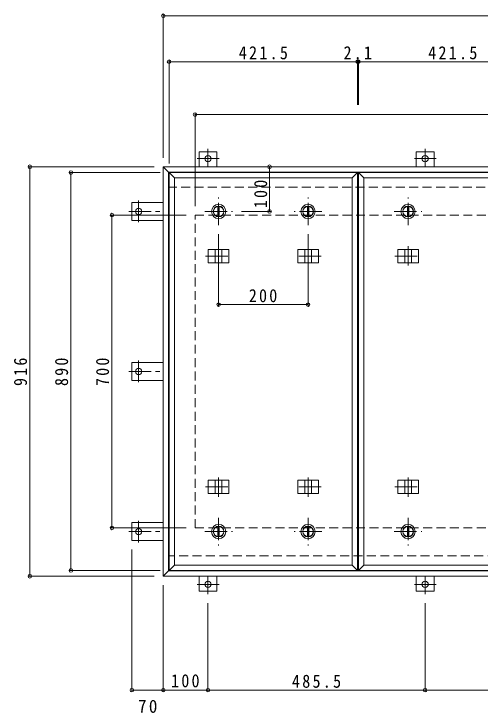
# Model space of a CAD drawing. Units: millimetres at full size, sheet at 1:10. Extents: x -2682 to 2797, y -1962 to 1822.
# Drawn here: x -2682 to -1640, y -230 to 1333 of the extents above; entities that cross this region are included whole.
import ezdxf

# ---------------------------------------------------------------- set-up
doc = ezdxf.new("R2010")
doc.units = ezdxf.units.MM
doc.header["$LTSCALE"] = 10
doc.header["$PDMODE"] = 32
doc.header["$PDSIZE"] = 8
doc.linetypes.add('CHAIN1', pattern=[8, 5, -1, 1, -1])
doc.linetypes.add('DASHED2', pattern=[3, 2, -1])
for name, color, linetype, lineweight in [('0-1_躯体', 2, 'Continuous', 9), ('0-2_仕上', 3, 'Continuous', 9), ('0-3_建具', 4, 'Continuous', 9), ('0-C', 2, 'Continuous', 9), ('0-E', 3, 'Continuous', 9), ('0-F', 7, 'Continuous', 9)]:
    doc.layers.add(name, color=color, linetype=linetype, lineweight=lineweight)
doc.styles.add('ＭＳ ゴシック', font='')
doc.styles.get('ＭＳ ゴシック').set_extended_font_data('MS Gothic')

msp = doc.modelspace()

# ---------------------------------------------------------------- linework, layer by layer
at = {"layer": '0-1_躯体', "linetype": 'DASHED2'}
for p, q in [((-217.83, 945.44), (-2335.83, 945.44)), ((-2276.83, 883.44), (-276.83, 883.44)), ((-2276.83, 183.44), (-2276.83, 883.44)), ((-2276.83, 183.44), (-276.83, 183.44)), ((-642.45, 121.44), (-2335.83, 121.44))]:
    msp.add_line(p, q, dxfattribs=at)
at = {"layer": '0-1_躯体', "linetype": 'CHAIN1'}
for p, q in [((-2024.08, 860.44), (-2024.08, 922.44)), ((-1993.08, 891.44), (-2055.08, 891.44))]:
    msp.add_line(p, q, dxfattribs=at)
at = {"layer": '0-1_躯体'}
for p, q in [((-2025.58, 902.84), (-2025.58, 880.04)), ((-2022.58, 902.84), (-2022.58, 880.04))]:
    msp.add_line(p, q, dxfattribs=at)
for radius in [16, 12, 11.5]:
    msp.add_circle((-2024.08, 891.44), radius, dxfattribs=at)
at = {"layer": '0-2_仕上'}
for p, q in [((-2334.83, 978.44), (-2322.83, 966.44)), ((-2334.83, 978.44), (-1913.33, 978.44)), ((-2334.83, 88.44), (-2334.83, 978.44)), ((-1925.33, 966.44), (-1913.33, 978.44)), ((-1913.33, 978.44), (-1913.33, 88.44)), ((-1911.2, 978.44), (-1489.7, 978.44)), ((-1911.2, 978.44), (-1899.2, 966.44)), ((-1911.2, 88.44), (-1911.2, 978.44)), ((-2322.83, 966.44), (-1925.33, 966.44)), ((-2322.83, 100.44), (-2322.83, 966.44)), ((-1925.33, 966.44), (-1925.33, 100.44)), ((-1899.2, 100.44), (-1899.2, 966.44)), ((-2334.83, 88.44), (-2322.83, 100.44)), ((-1911.2, 88.44), (-1899.2, 100.44)), ((-1501.7, 100.44), (-1899.2, 100.44)), ((-1913.33, 88.44), (-2334.83, 88.44)), ((-1489.7, 88.44), (-1911.2, 88.44))]:
    msp.add_line(p, q, dxfattribs=at)
for points in [[(-1899.2, 966.44), (-1501.7, 966.44), (-1489.7, 978.44)], [(-1913.33, 88.44), (-1925.33, 100.44), (-2322.83, 100.44)]]:
    msp.add_lwpolyline(points, dxfattribs=at)
at = {"layer": '0-3_建具', "color": 2}
for p, q in [((-2347.83, 991.44), (-2335.83, 979.44)), ((-205.83, 991.44), (-2347.83, 991.44)), ((-2347.83, 75.44), (-2347.83, 991.44)), ((-217.83, 979.44), (-2335.83, 979.44)), ((-2335.83, 87.44), (-2335.83, 979.44)), ((-2347.83, 75.44), (-2335.83, 87.44)), ((-217.83, 87.44), (-2335.83, 87.44)), ((-205.83, 75.44), (-2347.83, 75.44))]:
    msp.add_line(p, q, dxfattribs=at)
at = {"layer": '0-3_建具', "linetype": 'CHAIN1'}
for p, q in [((-2224.08, 813.56), (-2224.08, 770.32)), ((-2024.08, 813.56), (-2024.08, 770.32)), ((-1800.45, 813.56), (-1800.45, 770.32)), ((-2253.49, 791.44), (-2194.67, 791.44)), ((-1994.67, 791.44), (-2053.49, 791.44)), ((-1829.86, 791.44), (-1771.04, 791.44)), ((-2224.08, 253.32), (-2224.08, 296.56)), ((-2024.08, 253.32), (-2024.08, 296.56)), ((-1800.45, 253.32), (-1800.45, 296.56)), ((-2253.49, 275.44), (-2194.67, 275.44)), ((-1994.67, 275.44), (-2053.49, 275.44)), ((-1829.86, 275.44), (-1771.04, 275.44))]:
    msp.add_line(p, q, dxfattribs=at)
at = {"layer": '0-3_建具'}
for p, q in [((-2247.17, 806.44), (-2247.17, 776.44)), ((-2247.17, 806.44), (-2200.99, 806.44)), ((-2231.58, 806.44), (-2231.58, 776.44)), ((-2216.58, 806.44), (-2216.58, 776.44)), ((-2200.99, 806.44), (-2200.99, 776.44)), ((-2000.99, 806.44), (-2047.17, 806.44)), ((-2047.17, 806.44), (-2047.17, 776.44)), ((-2031.58, 806.44), (-2031.58, 776.44)), ((-2016.58, 806.44), (-2016.58, 776.44)), ((-2000.99, 806.44), (-2000.99, 776.44)), ((-1823.54, 806.44), (-1777.36, 806.44)), ((-1823.54, 806.44), (-1823.54, 776.44)), ((-1807.95, 806.44), (-1807.95, 776.44)), ((-1792.95, 806.44), (-1792.95, 776.44)), ((-1777.36, 806.44), (-1777.36, 776.44)), ((-2247.17, 776.44), (-2200.99, 776.44)), ((-2000.99, 776.44), (-2047.17, 776.44)), ((-1823.54, 776.44), (-1777.36, 776.44)), ((-2247.17, 260.44), (-2247.17, 290.44)), ((-2247.17, 290.44), (-2200.99, 290.44)), ((-2231.58, 260.44), (-2231.58, 290.44)), ((-2216.58, 260.44), (-2216.58, 290.44)), ((-2200.99, 260.44), (-2200.99, 290.44)), ((-2000.99, 290.44), (-2047.17, 290.44)), ((-2047.17, 260.44), (-2047.17, 290.44)), ((-2031.58, 260.44), (-2031.58, 290.44)), ((-2016.58, 260.44), (-2016.58, 290.44)), ((-2000.99, 260.44), (-2000.99, 290.44)), ((-1823.54, 290.44), (-1777.36, 290.44)), ((-1823.54, 260.44), (-1823.54, 290.44)), ((-1807.95, 260.44), (-1807.95, 290.44)), ((-1792.95, 260.44), (-1792.95, 290.44)), ((-1777.36, 260.44), (-1777.36, 290.44)), ((-2247.17, 260.44), (-2200.99, 260.44)), ((-2000.99, 260.44), (-2047.17, 260.44)), ((-1823.54, 260.44), (-1777.36, 260.44))]:
    msp.add_line(p, q, dxfattribs=at)
at = {"layer": '0-C', "linetype": 'CHAIN1'}
for p, q in [((-2224.08, 860.44), (-2224.08, 922.44)), ((-1800.45, 860.44), (-1800.45, 922.44)), ((-2255.08, 891.44), (-2193.08, 891.44)), ((-1831.45, 891.44), (-1769.45, 891.44)), ((-2224.08, 206.44), (-2224.08, 144.44)), ((-2024.08, 206.44), (-2024.08, 144.44)), ((-1800.45, 206.44), (-1800.45, 144.44)), ((-2255.08, 175.44), (-2193.08, 175.44)), ((-1993.08, 175.44), (-2055.08, 175.44)), ((-1831.45, 175.44), (-1769.45, 175.44))]:
    msp.add_line(p, q, dxfattribs=at)
at = {"layer": '0-C'}
for p, q in [((-2225.58, 902.84), (-2225.58, 880.04)), ((-2222.58, 902.84), (-2222.58, 880.04)), ((-1801.95, 902.84), (-1801.95, 880.04)), ((-1798.95, 902.84), (-1798.95, 880.04)), ((-2225.58, 164.04), (-2225.58, 186.84)), ((-2222.58, 164.04), (-2222.58, 186.84)), ((-2025.58, 164.04), (-2025.58, 186.84)), ((-2022.58, 164.04), (-2022.58, 186.84)), ((-1801.95, 164.04), (-1801.95, 186.84)), ((-1798.95, 164.04), (-1798.95, 186.84))]:
    msp.add_line(p, q, dxfattribs=at)
for centre, radius in [((-2224.08, 891.44), 16), ((-1800.45, 891.44), 16), ((-2224.08, 891.44), 12), ((-2224.08, 891.44), 11.5), ((-1800.45, 891.44), 12), ((-1800.45, 891.44), 11.5), ((-2224.08, 175.44), 16), ((-2024.08, 175.44), 16), ((-1800.45, 175.44), 16), ((-2224.08, 175.44), 12), ((-2224.08, 175.44), 11.5), ((-2024.08, 175.44), 12), ((-2024.08, 175.44), 11.5), ((-1800.45, 175.44), 12), ((-1800.45, 175.44), 11.5)]:
    msp.add_circle(centre, radius, dxfattribs=at)
at = {"layer": '0-E'}
for p, q in [((-2227.83, 1024.64), (-2267.83, 1024.64)), ((-2267.83, 991.44), (-2267.83, 1024.64)), ((-2227.83, 991.44), (-2227.83, 1024.64)), ((-1782.33, 991.44), (-1782.33, 1024.64)), ((-1742.33, 1024.64), (-1782.33, 1024.64)), ((-1742.33, 991.44), (-1742.33, 1024.64)), ((-2418.03, 911.44), (-2418.03, 871.44)), ((-2347.83, 911.44), (-2418.03, 911.44)), ((-2347.83, 871.44), (-2418.03, 871.44)), ((-2418.03, 553.44), (-2418.03, 513.44)), ((-2347.83, 553.44), (-2418.03, 553.44)), ((-2347.83, 513.44), (-2418.03, 513.44)), ((-2347.83, 195.44), (-2418.03, 195.44)), ((-2418.03, 155.44), (-2418.03, 195.44)), ((-2347.83, 155.44), (-2418.03, 155.44)), ((-2267.83, 75.44), (-2267.83, 42.24)), ((-2227.83, 75.44), (-2227.83, 42.24)), ((-1782.33, 75.44), (-1782.33, 42.24)), ((-1742.33, 75.44), (-1742.33, 42.24)), ((-2227.83, 42.24), (-2267.83, 42.24)), ((-1742.33, 42.24), (-1782.33, 42.24))]:
    msp.add_line(p, q, dxfattribs=at)
at = {"layer": '0-E', "linetype": 'CHAIN1'}
for p, q in [((-2247.83, 1031.8), (-2247.83, 991.64)), ((-1762.33, 1031.8), (-1762.33, 991.64)), ((-2222.99, 1009.64), (-2271.87, 1009.64)), ((-1737.49, 1009.64), (-1786.37, 1009.64)), ((-2403.03, 916.28), (-2403.03, 867.39)), ((-2425.19, 891.44), (-2347.83, 891.44)), ((-2403.03, 558.28), (-2403.03, 509.39)), ((-2425.19, 533.44), (-2347.83, 533.44)), ((-2403.03, 150.6), (-2403.03, 199.49)), ((-2425.19, 175.44), (-2347.83, 175.44)), ((-2247.83, 35.08), (-2247.83, 75.24)), ((-1762.33, 35.08), (-1762.33, 75.24)), ((-2222.99, 57.24), (-2271.87, 57.24)), ((-1737.49, 57.24), (-1786.37, 57.24))]:
    msp.add_line(p, q, dxfattribs=at)
at = {"layer": '0-E'}
for centre in [(-2247.83, 1009.64), (-1762.33, 1009.64), (-2403.03, 891.44), (-2403.03, 533.44), (-2403.03, 175.44), (-2247.83, 57.24), (-1762.33, 57.24)]:
    msp.add_circle(centre, 7, dxfattribs=at)
at = {"layer": '0-F'}
for p, q in [((-2347.83, 1332.15), (-2347.83, 1011.44)), ((-2347.83, 1329.15), (-205.83, 1329.15)), ((-2334.83, 1229.36), (-2334.83, 998.44)), ((-2334.83, 1226.36), (-1913.33, 1226.36)), ((-1913.33, 1229.36), (-1913.33, 1130)), ((-1913.33, 1226.36), (-1911.2, 1226.36)), ((-1911.2, 1229.36), (-1911.2, 1130)), ((-1911.2, 1226.36), (-1489.7, 1226.36)), ((-2276.83, 1111.16), (-2276.83, 903.44)), ((-2276.83, 1108.16), (-276.83, 1108.16)), ((-2649.21, 991.44), (-2367.83, 991.44)), ((-2646.21, 991.44), (-2646.21, 75.44)), ((-2110.16, 991.44), (-2110.16, 891.44)), ((-2557.33, 978.44), (-2354.83, 978.44)), ((-2554.33, 88.44), (-2554.33, 978.44)), ((-2107.16, 891.44), (-2173.08, 891.44)), ((-2465.63, 883.44), (-2296.83, 883.44)), ((-2462.63, 183.44), (-2462.63, 883.44)), ((-2224.08, 680.06), (-2224.08, 840.44)), ((-2024.08, 680.06), (-2024.08, 840.44)), ((-2224.08, 683.06), (-2024.08, 683.06)), ((-2465.63, 183.44), (-2296.83, 183.44)), ((-2418.03, -182.39), (-2418.03, 135.44)), ((-2557.33, 88.44), (-2354.83, 88.44)), ((-2649.21, 75.44), (-2367.83, 75.44)), ((-2347.83, -182.39), (-2347.83, 55.44)), ((-2247.83, -182.39), (-2247.83, 15.08)), ((-1762.33, -182.39), (-1762.33, 15.08)), ((-2418.03, -179.39), (-2347.83, -179.39)), ((-2347.83, -179.39), (-2247.83, -179.39)), ((-2247.83, -179.39), (-1762.33, -179.39)), ((-1762.33, -179.39), (-1276.83, -179.39))]:
    msp.add_line(p, q, dxfattribs=at)
for p in [(-2347.83, 1329.15), (-2334.83, 1226.36), (-1913.33, 1226.36), (-1911.2, 1226.36), (-2276.83, 1108.16), (-2646.21, 991.44), (-2110.16, 991.44), (-2554.33, 978.44), (-2110.16, 891.44), (-2462.63, 883.44), (-2224.08, 683.06), (-2024.08, 683.06), (-2462.63, 183.44), (-2646.21, 75.44), (-2554.33, 88.44), (-2418.03, -179.39), (-2347.83, -179.39), (-2247.83, -179.39), (-1762.33, -179.39)]:
    msp.add_point(p, dxfattribs=at)

# ---------------------------------------------------------------- texts
at = {"layer": '0-F', "color": 2, "char_height": 29.33, "attachment_point": 7, "style": 'ＭＳ ゴシック'}
for s, insert in [('\\T1.28;\\W0.9;421.5', (-2179.08, 1231.36)), ('\\T1.27;\\W0.9;2.1', (-1944.76, 1231.36)), ('\\T1.28;\\W0.9;421.5', (-1755.45, 1231.36)), ('\\T1.27;\\W0.9;200', (-2156.58, 688.06)), ('\\T1.27;\\W0.9;100', (-2330.33, -173.39)), ('\\T1.28;\\W0.9;485.5', (-2060.08, -174.39)), ('\\T1.27;\\W0.95;70', (-2404.18, -230.46))]:
    msp.add_mtext(s, dxfattribs=dict(at, insert=insert))
at = {"layer": '0-F', "color": 2, "char_height": 29.33, "attachment_point": 7, "rotation": 90, "style": 'ＭＳ ゴシック'}
for s, insert in [('\\T1.27;\\W0.9;100', (-2115.16, 898.75)), ('\\T1.27;\\W0.9;916', (-2652.21, 500.94)), ('\\T1.27;\\W0.9;890', (-2560.33, 500.94)), ('\\T1.27;\\W0.9;700', (-2468.63, 500.94))]:
    msp.add_mtext(s, dxfattribs=dict(at, insert=insert))

doc.saveas('drawing.dxf')
